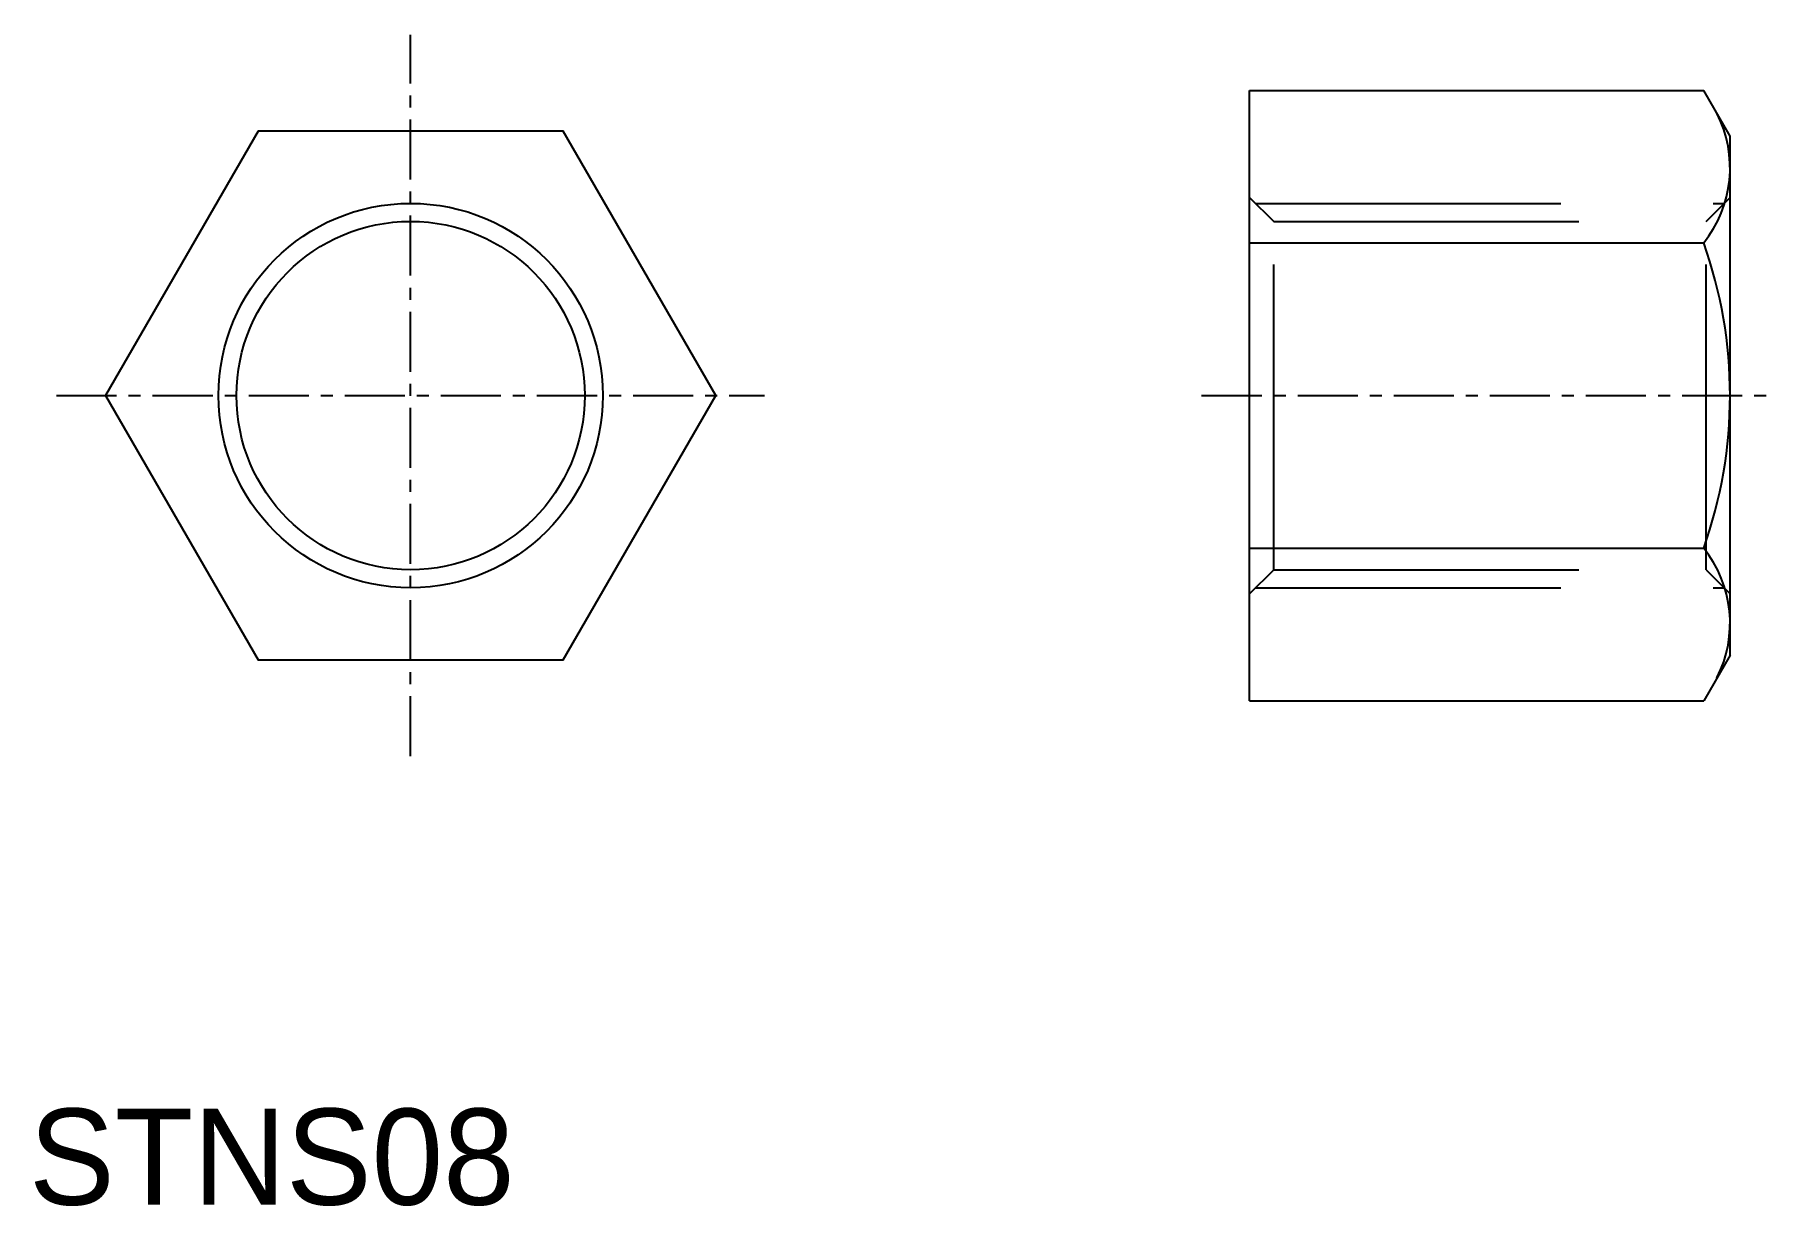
# Model space of a CAD drawing. Extents: x 11.7 to 48, y 23.2 to 47.5.
import ezdxf

# ---------------------------------------------------------------- set-up
doc = ezdxf.new("R2010")
doc.units = 0
doc.linetypes.add('CENTER', pattern=[2, 1.25, -0.25, 0.25, -0.25])
doc.linetypes.add('HIDDEN', pattern=[9.525, 6.35, -3.175])
doc.layers.get('0').update_dxf_attribs({"linetype": 'CONTINUOUS'})
doc.layers.add('18-1-HID', color=4, linetype='HIDDEN')
doc.layers.add('CENTER', color=1, linetype='CENTER')

msp = doc.modelspace()

# ---------------------------------------------------------------- linework, layer by layer
at = {"color": 7, "linetype": 'CONTINUOUS'}
for p, q in [((36.95, 46.388), (46.402, 46.388)), ((36.95, 33.687), (36.95, 46.388)), ((46.95, 45.437), (46.402, 46.388)), ((46.95, 34.637), (46.95, 45.437)), ((36.95, 43.213), (46.402, 43.213)), ((36.95, 36.862), (46.402, 36.862)), ((46.95, 34.637), (46.402, 33.687)), ((36.95, 33.687), (46.402, 33.687))]:
    msp.add_line(p, q, dxfattribs=at)
msp.add_lwpolyline([(16.309, 45.537), (13.134, 40.037), (16.309, 34.537), (22.66, 34.537), (25.836, 40.037), (22.66, 45.537)], close=True, dxfattribs=at)
at = {"color": 3, "linetype": 'CONTINUOUS'}
msp.add_circle((19.485, 40.037), 4, dxfattribs=at)
at = {"color": 7, "linetype": 'CONTINUOUS'}
msp.add_circle((19.485, 40.037), 3.625, dxfattribs=at)
for centre, radius, start, end in [((44.45, 44.775), 2.5, 321.3185, 27.0718), ((37.492, 40.037), 9.458, 340.383, 19.617), ((44.45, 35.3), 2.5, 332.9282, 38.6815)]:
    msp.add_arc(centre, radius, start, end, dxfattribs=at)
at = {"layer": '18-1-HID', "color": 4, "linetype": 'HIDDEN'}
for p, q in [((36.95, 44.162), (37.45, 43.662)), ((46.45, 43.662), (46.95, 44.162)), ((37.45, 36.412), (37.45, 43.662)), ((46.45, 36.412), (46.45, 43.662)), ((36.95, 35.912), (37.45, 36.412)), ((46.45, 36.412), (46.95, 35.912))]:
    msp.add_line(p, q, dxfattribs=at)
at = {"layer": '18-1-HID', "linetype": 'HIDDEN'}
for p, q in [((37.075, 44.037), (46.825, 44.037)), ((37.45, 43.662), (46.45, 43.662)), ((37.45, 36.412), (46.45, 36.412)), ((37.075, 36.037), (46.825, 36.037))]:
    msp.add_line(p, q, dxfattribs=at)
at = {"layer": 'CENTER', "color": 1, "linetype": 'CENTER'}
for p, q in [((19.485, 32.532), (19.485, 47.543)), ((12.115, 40.037), (26.854, 40.037)), ((35.95, 40.037), (47.95, 40.037))]:
    msp.add_line(p, q, dxfattribs=at)

# ---------------------------------------------------------------- texts
at = {"color": 7, "linetype": 'CONTINUOUS'}
msp.add_text('STNS08', height=2, dxfattribs=at).set_placement((11.542, 23.197))

doc.saveas('drawing.dxf')
